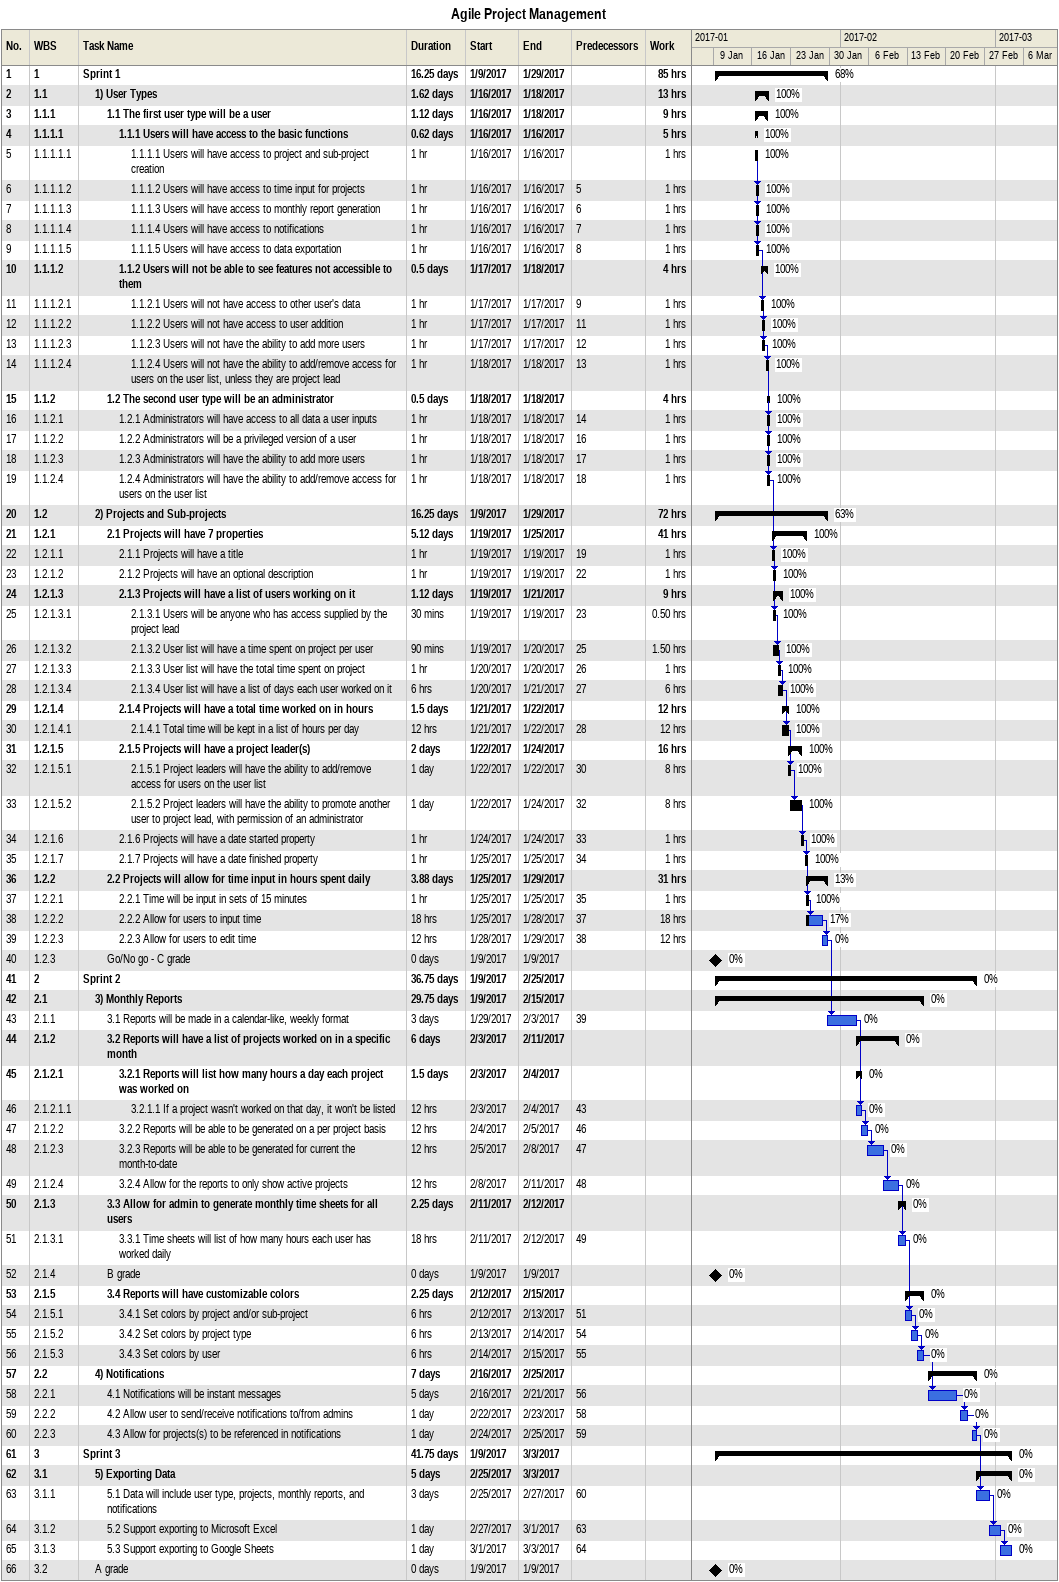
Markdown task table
Agile Project Management

| ID | WBS | Task | Duration | Start | Finish | Predecessors | % complete | Work (h) |
|---|---|---|---|---|---|---|---|---|
| 1 | 1 | **Sprint 1** | 16.25d | 2017-01-09 | 2017-01-29 |  | 68 | 85 |
| 2 | 1.1 | **1) User Types** | 1.62d | 2017-01-16 | 2017-01-18 |  | 100 | 13 |
| 3 | 1.1.1 | **1.1 The first user type will be a user** | 1.12d | 2017-01-16 | 2017-01-18 |  | 100 | 9 |
| 4 | 1.1.1.1 | **1.1.1 Users will have access to the basic functions** | 0.62d | 2017-01-16 | 2017-01-16 |  | 100 | 5 |
| 5 | 1.1.1.1.1 | 1.1.1.1 Users will have access to project and sub-project creation | 1h | 2017-01-16 | 2017-01-16 |  | 100 | 1 |
| 6 | 1.1.1.1.2 | 1.1.1.2 Users will have access to time input for projects | 1h | 2017-01-16 | 2017-01-16 | 5 | 100 | 1 |
| 7 | 1.1.1.1.3 | 1.1.1.3 Users will have access to monthly report generation | 1h | 2017-01-16 | 2017-01-16 | 6 | 100 | 1 |
| 8 | 1.1.1.1.4 | 1.1.1.4 Users will have access to notifications | 1h | 2017-01-16 | 2017-01-16 | 7 | 100 | 1 |
| 9 | 1.1.1.1.5 | 1.1.1.5 Users will have access to data exportation | 1h | 2017-01-16 | 2017-01-16 | 8 | 100 | 1 |
| 10 | 1.1.1.2 | **1.1.2 Users will not be able to see features not accessible to them** | 0.5d | 2017-01-17 | 2017-01-18 |  | 100 | 4 |
| 11 | 1.1.1.2.1 | 1.1.2.1 Users will not have access to other user's data | 1h | 2017-01-17 | 2017-01-17 | 9 | 100 | 1 |
| 12 | 1.1.1.2.2 | 1.1.2.2 Users will not have access to user addition | 1h | 2017-01-17 | 2017-01-17 | 11 | 100 | 1 |
| 13 | 1.1.1.2.3 | 1.1.2.3 Users will not have the ability to add more users | 1h | 2017-01-17 | 2017-01-17 | 12 | 100 | 1 |
| 14 | 1.1.1.2.4 | 1.1.2.4 Users will not have the ability to add/remove access for users on the user list, unless they are project lead | 1h | 2017-01-18 | 2017-01-18 | 13 | 100 | 1 |
| 15 | 1.1.2 | **1.2 The second user type will be an administrator** | 0.5d | 2017-01-18 | 2017-01-18 |  | 100 | 4 |
| 16 | 1.1.2.1 | 1.2.1 Administrators will have access to all data a user inputs | 1h | 2017-01-18 | 2017-01-18 | 14 | 100 | 1 |
| 17 | 1.1.2.2 | 1.2.2 Administrators will be a privileged version of a user | 1h | 2017-01-18 | 2017-01-18 | 16 | 100 | 1 |
| 18 | 1.1.2.3 | 1.2.3 Administrators will have the ability to add more users | 1h | 2017-01-18 | 2017-01-18 | 17 | 100 | 1 |
| 19 | 1.1.2.4 | 1.2.4 Administrators will have the ability to add/remove access for users on the user list | 1h | 2017-01-18 | 2017-01-18 | 18 | 100 | 1 |
| 20 | 1.2 | **2) Projects and Sub-projects** | 16.25d | 2017-01-09 | 2017-01-29 |  | 63 | 72 |
| 21 | 1.2.1 | **2.1 Projects will have 7 properties** | 5.12d | 2017-01-19 | 2017-01-25 |  | 100 | 41 |
| 22 | 1.2.1.1 | 2.1.1 Projects will have a title | 1h | 2017-01-19 | 2017-01-19 | 19 | 100 | 1 |
| 23 | 1.2.1.2 | 2.1.2 Projects will have an optional description | 1h | 2017-01-19 | 2017-01-19 | 22 | 100 | 1 |
| 24 | 1.2.1.3 | **2.1.3 Projects will have a list of users working on it** | 1.12d | 2017-01-19 | 2017-01-21 |  | 100 | 9 |
| 25 | 1.2.1.3.1 | 2.1.3.1 Users will be anyone who has access supplied by the project lead | 30min | 2017-01-19 | 2017-01-19 | 23 | 100 | 0.50 |
| 26 | 1.2.1.3.2 | 2.1.3.2 User list will have a time spent on project per user | 90min | 2017-01-19 | 2017-01-20 | 25 | 100 | 1.50 |
| 27 | 1.2.1.3.3 | 2.1.3.3 User list will have the total time spent on project | 1h | 2017-01-20 | 2017-01-20 | 26 | 100 | 1 |
| 28 | 1.2.1.3.4 | 2.1.3.4 User list will have a list of days each user worked on it | 6h | 2017-01-20 | 2017-01-21 | 27 | 100 | 6 |
| 29 | 1.2.1.4 | **2.1.4 Projects will have a total time worked on in hours** | 1.5d | 2017-01-21 | 2017-01-22 |  | 100 | 12 |
| 30 | 1.2.1.4.1 | 2.1.4.1 Total time will be kept in a list of hours per day | 12h | 2017-01-21 | 2017-01-22 | 28 | 100 | 12 |
| 31 | 1.2.1.5 | **2.1.5 Projects will have a project leader(s)** | 2d | 2017-01-22 | 2017-01-24 |  | 100 | 16 |
| 32 | 1.2.1.5.1 | 2.1.5.1 Project leaders will have the ability to add/remove access for users on the user list | 1d | 2017-01-22 | 2017-01-22 | 30 | 100 | 8 |
| 33 | 1.2.1.5.2 | 2.1.5.2 Project leaders will have the ability to promote another user to project lead, with permission of an administrator | 1d | 2017-01-22 | 2017-01-24 | 32 | 100 | 8 |
| 34 | 1.2.1.6 | 2.1.6 Projects will have a date started property | 1h | 2017-01-24 | 2017-01-24 | 33 | 100 | 1 |
| 35 | 1.2.1.7 | 2.1.7 Projects will have a date finished property | 1h | 2017-01-25 | 2017-01-25 | 34 | 100 | 1 |
| 36 | 1.2.2 | **2.2 Projects will allow for time input in hours spent daily** | 3.88d | 2017-01-25 | 2017-01-29 |  | 13 | 31 |
| 37 | 1.2.2.1 | 2.2.1 Time will be input in sets of 15 minutes | 1h | 2017-01-25 | 2017-01-25 | 35 | 100 | 1 |
| 38 | 1.2.2.2 | 2.2.2 Allow for users to input time | 18h | 2017-01-25 | 2017-01-28 | 37 | 17 | 18 |
| 39 | 1.2.2.3 | 2.2.3 Allow for users to edit time | 12h | 2017-01-28 | 2017-01-29 | 38 | 0 | 12 |
| 40 | 1.2.3 | Go/No go - C grade | 0d | 2017-01-09 | 2017-01-09 |  | 0 |  |
| 41 | 2 | **Sprint 2** | 36.75d | 2017-01-09 | 2017-02-25 |  | 0 |  |
| 42 | 2.1 | **3) Monthly Reports** | 29.75d | 2017-01-09 | 2017-02-15 |  | 0 |  |
| 43 | 2.1.1 | 3.1 Reports will be made in a calendar-like, weekly format | 3d | 2017-01-29 | 2017-02-03 | 39 | 0 |  |
| 44 | 2.1.2 | **3.2 Reports will have a list of projects worked on in a specific month** | 6d | 2017-02-03 | 2017-02-11 |  | 0 |  |
| 45 | 2.1.2.1 | **3.2.1 Reports will list how many hours a day each project was worked on** | 1.5d | 2017-02-03 | 2017-02-04 |  | 0 |  |
| 46 | 2.1.2.1.1 | 3.2.1.1 If a project wasn't worked on that day, it won't be listed | 12h | 2017-02-03 | 2017-02-04 | 43 | 0 |  |
| 47 | 2.1.2.2 | 3.2.2 Reports will be able to be generated on a per project basis | 12h | 2017-02-04 | 2017-02-05 | 46 | 0 |  |
| 48 | 2.1.2.3 | 3.2.3 Reports will be able to be generated for current the month-to-date | 12h | 2017-02-05 | 2017-02-08 | 47 | 0 |  |
| 49 | 2.1.2.4 | 3.2.4 Allow for the reports to only show active projects | 12h | 2017-02-08 | 2017-02-11 | 48 | 0 |  |
| 50 | 2.1.3 | **3.3 Allow for admin to generate monthly time sheets for all users** | 2.25d | 2017-02-11 | 2017-02-12 |  | 0 |  |
| 51 | 2.1.3.1 | 3.3.1 Time sheets will list of how many hours each user has worked daily | 18h | 2017-02-11 | 2017-02-12 | 49 | 0 |  |
| 52 | 2.1.4 | B grade | 0d | 2017-01-09 | 2017-01-09 |  | 0 |  |
| 53 | 2.1.5 | **3.4 Reports will have customizable colors** | 2.25d | 2017-02-12 | 2017-02-15 |  | 0 |  |
| 54 | 2.1.5.1 | 3.4.1 Set colors by project and/or sub-project | 6h | 2017-02-12 | 2017-02-13 | 51 | 0 |  |
| 55 | 2.1.5.2 | 3.4.2 Set colors by project type | 6h | 2017-02-13 | 2017-02-14 | 54 | 0 |  |
| 56 | 2.1.5.3 | 3.4.3 Set colors by user | 6h | 2017-02-14 | 2017-02-15 | 55 | 0 |  |
| 57 | 2.2 | **4) Notifications** | 7d | 2017-02-16 | 2017-02-25 |  | 0 |  |
| 58 | 2.2.1 | 4.1 Notifications will be instant messages | 5d | 2017-02-16 | 2017-02-21 | 56 | 0 |  |
| 59 | 2.2.2 | 4.2 Allow user to send/receive notifications to/from admins | 1d | 2017-02-22 | 2017-02-23 | 58 | 0 |  |
| 60 | 2.2.3 | 4.3 Allow for projects(s) to be referenced in notifications | 1d | 2017-02-24 | 2017-02-25 | 59 | 0 |  |
| 61 | 3 | **Sprint 3** | 41.75d | 2017-01-09 | 2017-03-03 |  | 0 |  |
| 62 | 3.1 | **5) Exporting Data** | 5d | 2017-02-25 | 2017-03-03 |  | 0 |  |
| 63 | 3.1.1 | 5.1 Data will include user type, projects, monthly reports, and notifications | 3d | 2017-02-25 | 2017-02-27 | 60 | 0 |  |
| 64 | 3.1.2 | 5.2 Support exporting to Microsoft Excel | 1d | 2017-02-27 | 2017-03-01 | 63 | 0 |  |
| 65 | 3.1.3 | 5.3 Support exporting to Google Sheets | 1d | 2017-03-01 | 2017-03-03 | 64 | 0 |  |
| 66 | 3.2 | A grade | 0d | 2017-01-09 | 2017-01-09 |  | 0 |  |
